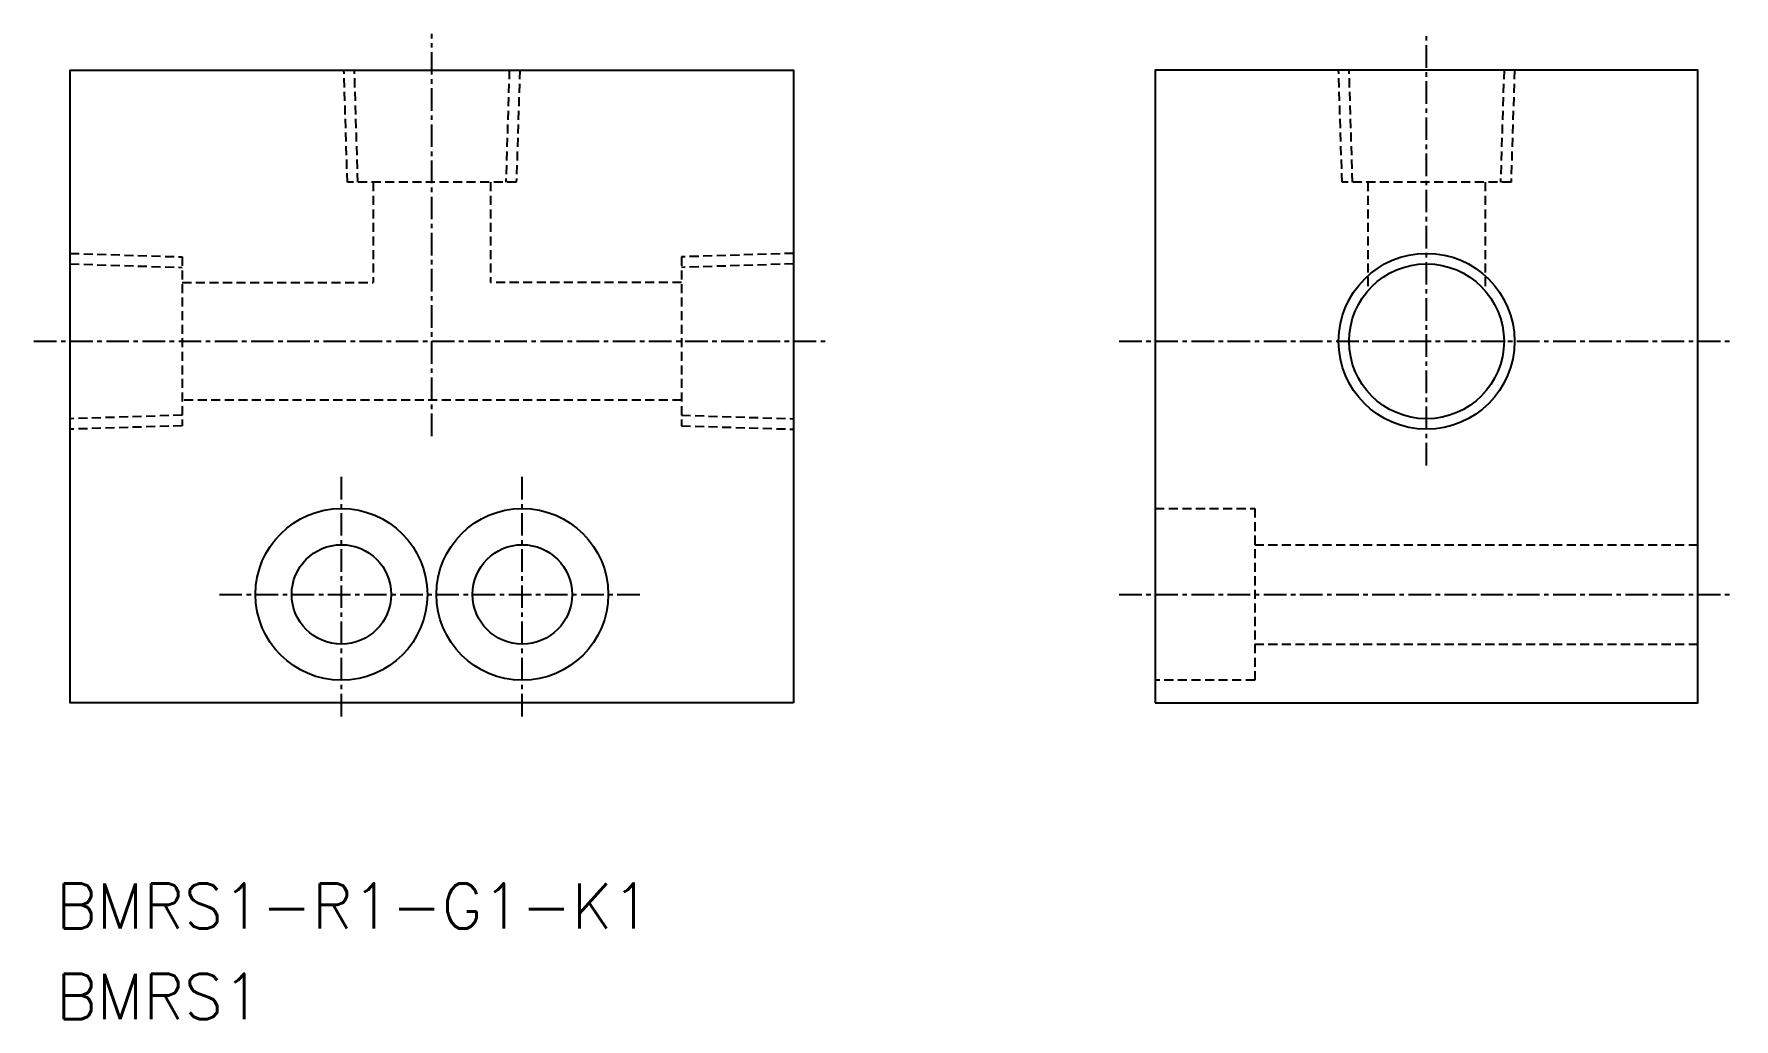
# Model space of a CAD drawing. Extents: x 95 to 189, y 70 to 124.5.
import ezdxf
from ezdxf.enums import TextEntityAlignment as Align

# ---------------------------------------------------------------- set-up
doc = ezdxf.new("R2010")
doc.units = 0
doc.linetypes.add('CENTER', pattern=[2, 1.25, -0.25, 0.25, -0.25])
doc.linetypes.add('DASHED', pattern=[0.75, 0.5, -0.25])
doc.layers.get('0').update_dxf_attribs({"linetype": 'CONTINUOUS'})
doc.layers.add('CENTER', color=1, linetype='CENTER')
doc.styles.get("Standard").update_dxf_attribs({"font": 'txt.shx', "bigfont": 'extfont.shx'})

msp = doc.modelspace()

# ---------------------------------------------------------------- linework, layer by layer
at = {"color": 3, "linetype": 'DASHED'}
for p, q in [((112.33, 116.3), (112.136, 122.5)), ((112.911, 116.3), (112.717, 122.5)), ((121.283, 122.5), (121.089, 116.3)), ((121.864, 122.5), (121.67, 116.3)), ((167.33, 116.3), (167.136, 122.5)), ((167.911, 116.3), (167.717, 122.5)), ((176.283, 122.5), (176.089, 116.3)), ((176.864, 122.5), (176.67, 116.3)), ((121.67, 116.3), (112.33, 116.3)), ((113.75, 116.3), (113.75, 110.75)), ((120.25, 116.3), (120.25, 110.75)), ((176.67, 116.3), (167.33, 116.3)), ((168.75, 116.3), (168.75, 110.29)), ((175.25, 116.3), (175.25, 110.29)), ((97, 112.364), (103.2, 112.17)), ((103.2, 112.17), (103.2, 102.83)), ((137, 112.364), (130.8, 112.17)), ((130.8, 112.17), (130.8, 102.83)), ((97, 111.783), (103.2, 111.589)), ((137, 111.783), (130.8, 111.589)), ((103.2, 110.75), (113.75, 110.75)), ((130.8, 110.75), (120.25, 110.75)), ((103.2, 103.411), (97, 103.217)), ((130.8, 104.25), (103.2, 104.25)), ((130.8, 103.411), (137, 103.217)), ((103.2, 102.83), (97, 102.636)), ((130.8, 102.83), (137, 102.636)), ((157, 98.25), (162.5, 98.25)), ((162.5, 98.25), (162.5, 88.75)), ((162.5, 96.25), (187, 96.25)), ((162.5, 90.75), (187, 90.75)), ((162.5, 88.75), (157, 88.75))]:
    msp.add_line(p, q, dxfattribs=at)
at = {"color": 7, "linetype": 'CONTINUOUS'}
for points in [[(137, 87.5), (97, 87.5), (97, 122.5), (137, 122.5)], [(157, 87.5), (187, 87.5), (187, 122.5), (157, 122.5)]]:
    msp.add_lwpolyline(points, close=True, dxfattribs=at)
at = {"color": 3, "linetype": 'CONTINUOUS'}
msp.add_circle((172, 107.5), 4.864, dxfattribs=at)
at = {"color": 7, "linetype": 'CONTINUOUS'}
for centre, radius in [((172, 107.5), 4.283), ((112, 93.5), 4.75), ((122, 93.5), 4.75), ((112, 93.5), 2.75), ((122, 93.5), 2.75)]:
    msp.add_circle(centre, radius, dxfattribs=at)
at = {"layer": 'CENTER', "color": 1, "linetype": 'CENTER'}
for p, q in [((117, 102.25), (117, 124.5)), ((172, 100.636), (172, 124.5)), ((95, 107.5), (139, 107.5)), ((155, 107.5), (189, 107.5)), ((112, 86.75), (112, 100.25)), ((122, 86.75), (122, 100.25)), ((105.25, 93.5), (128.75, 93.5)), ((155, 93.5), (189, 93.5))]:
    msp.add_line(p, q, dxfattribs=at)

# ---------------------------------------------------------------- texts
at = {"color": 7, "linetype": 'CONTINUOUS'}
for s, p in [('BMRS1-R1-G1-K1', (96.226, 76.262)), ('BMRS1', (96.226, 71.262))]:
    msp.add_text(s, height=2.5, dxfattribs=at).set_placement(p, align=Align.MIDDLE_LEFT)

doc.saveas('drawing.dxf')
